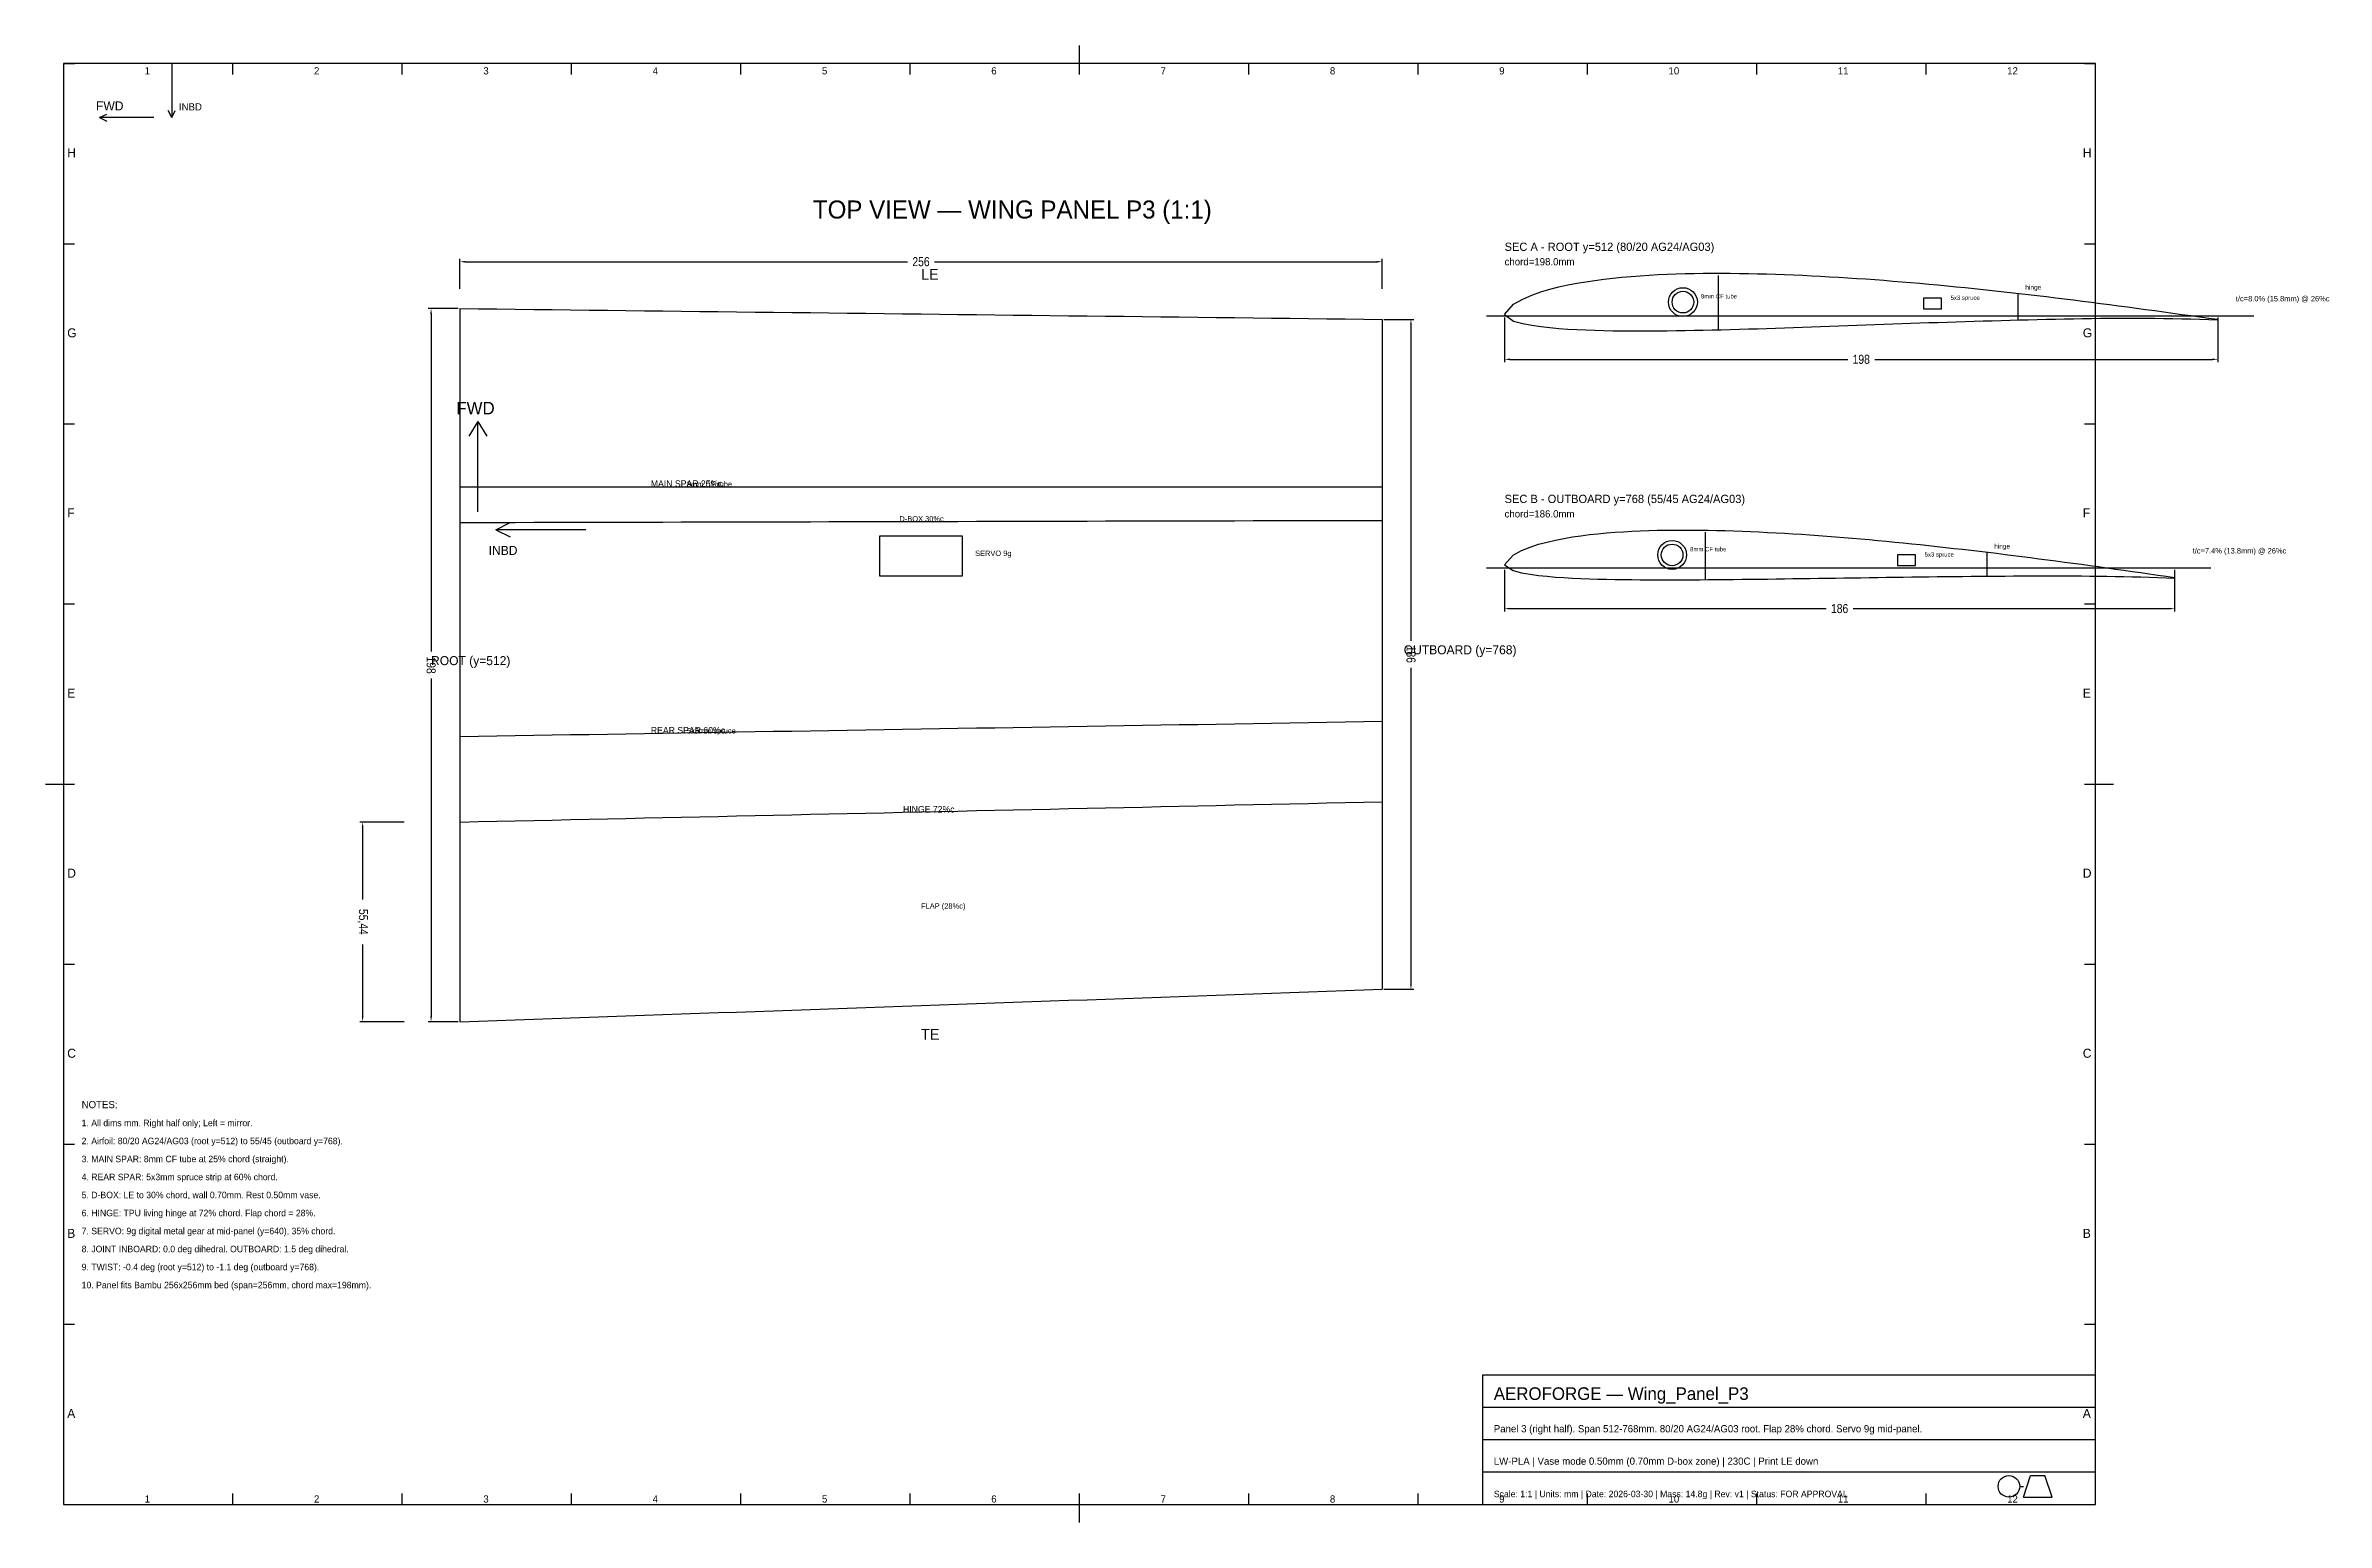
# Model space of a CAD drawing. Header units: metres. Extents: x 15 to 648, y 5 to 415.
import ezdxf

# ---------------------------------------------------------------- set-up
doc = ezdxf.new("R2010")
doc.units = ezdxf.units.M
for name, color, linetype in [('BORDER', 7, 'Continuous'), ('CENTERLINE', 5, 'Continuous'), ('HIDDEN', 7, 'Continuous'), ('ORIENTATION', 7, 'Continuous'), ('OUTLINE', 7, 'Continuous'), ('SECTION', 4, 'Continuous'), ('SPAR', 3, 'Continuous'), ('TEXT', 7, 'Continuous'), ('TITLEBLOCK', 7, 'Continuous')]:
    doc.layers.add(name, color=color, linetype=linetype)
doc.styles.add('OpenSansCondensed-Light', font='OpenSansCondensed-Light.ttf')
doc.dimstyles.new('AEROFORGE', dxfattribs={"dimtxt": 2.5, "dimasz": 1.5, "dimexe": 0.8, "dimexo": 0.5, "dimgap": 0.6, "dimtad": 1, "dimcen": 2.5, "dimazin": 3, "dimtfac": 1, "dimtmove": 0, "dimatfit": 3})

# ---------------------------------------------------------------- blocks, each defined once
blk = doc.blocks.new('_CLOSEDFILLED')
at = {"color": 0, "linetype": 'BYBLOCK'}
blk.add_solid([(-1, 0.16), (0, 0), (-1, -0.16)], dxfattribs=at)
blk = doc.blocks.new('*D1')
for p, q in [((129.5, 342), (121.2, 342)), ((122, 340.5), (122, 246.75)), ((122, 239.25), (122, 145.5)), ((129.5, 144), (121.2, 144))]:
    blk.add_line(p, q)
at = {"layer": 'Defpoints'}
for p in [(122, 342), (130, 342), (130, 144)]:
    blk.add_point(p, dxfattribs=at)
at = {"xscale": 1.5, "yscale": 1.5}
for p, rotation in [((122, 342), 90), ((122, 144), -90)]:
    blk.add_blockref('_CLOSEDFILLED', p, dxfattribs=dict(at, rotation=rotation))
at = {"insert": (122, 243), "char_height": 2.5, "attachment_point": 5, "rotation": 270, "style": 'OpenSansCondensed-Light'}
blk.add_mtext('198', dxfattribs=at)
blk = doc.blocks.new('*D2')
for p, q in [((386.5, 339), (394.8, 339)), ((394, 337.5), (394, 249.75)), ((394, 242.25), (394, 154.5)), ((386.5, 153), (394.8, 153))]:
    blk.add_line(p, q)
at = {"layer": 'Defpoints'}
for p in [(386, 339), (394, 339), (386, 153)]:
    blk.add_point(p, dxfattribs=at)
at = {"xscale": 1.5, "yscale": 1.5}
for p, rotation in [((394, 339), 90), ((394, 153), -90)]:
    blk.add_blockref('_CLOSEDFILLED', p, dxfattribs=dict(at, rotation=rotation))
at = {"insert": (394, 246), "char_height": 2.5, "attachment_point": 5, "rotation": 270, "style": 'OpenSansCondensed-Light'}
blk.add_mtext('186', dxfattribs=at)
blk = doc.blocks.new('*D3')
for p, q in [((130, 347.5), (130, 355.8)), ((131.5, 355), (254.25, 355)), ((261.75, 355), (384.5, 355)), ((386, 347.5), (386, 355.8))]:
    blk.add_line(p, q)
at = {"layer": 'Defpoints'}
for p in [(130, 355), (130, 347), (386, 347)]:
    blk.add_point(p, dxfattribs=at)
at = {"xscale": 1.5, "yscale": 1.5, "rotation": 180}
blk.add_blockref('_CLOSEDFILLED', (130, 355), dxfattribs=at)
at = {"xscale": 1.5, "yscale": 1.5}
blk.add_blockref('_CLOSEDFILLED', (386, 355), dxfattribs=at)
at = {"insert": (258, 355), "char_height": 2.5, "attachment_point": 5, "style": 'OpenSansCondensed-Light'}
blk.add_mtext('256', dxfattribs=at)
blk = doc.blocks.new('*D4')
for p, q in [((114.5, 199.44), (102.2, 199.44)), ((103, 197.94), (103, 177.97)), ((103, 165.47), (103, 145.5)), ((114.5, 144), (102.2, 144))]:
    blk.add_line(p, q)
at = {"layer": 'Defpoints'}
for p in [(103, 199.44), (115, 199.44), (115, 144)]:
    blk.add_point(p, dxfattribs=at)
at = {"xscale": 1.5, "yscale": 1.5}
for p, rotation in [((103, 199.44), 90), ((103, 144), -90)]:
    blk.add_blockref('_CLOSEDFILLED', p, dxfattribs=dict(at, rotation=rotation))
at = {"insert": (103, 171.72), "char_height": 2.5, "attachment_point": 5, "rotation": 270, "style": 'OpenSansCondensed-Light'}
blk.add_mtext('55,44', dxfattribs=at)
blk = doc.blocks.new('*D5')
for p, q in [((420, 339.5), (420, 327.1)), ((618, 339.5), (618, 327.1)), ((421.5, 327.9), (515.25, 327.9)), ((522.75, 327.9), (616.5, 327.9))]:
    blk.add_line(p, q)
at = {"layer": 'Defpoints'}
for p in [(420, 340), (618, 340), (420, 327.9)]:
    blk.add_point(p, dxfattribs=at)
at = {"xscale": 1.5, "yscale": 1.5, "rotation": 180}
blk.add_blockref('_CLOSEDFILLED', (420, 327.9), dxfattribs=at)
at = {"xscale": 1.5, "yscale": 1.5}
blk.add_blockref('_CLOSEDFILLED', (618, 327.9), dxfattribs=at)
at = {"insert": (519, 327.9), "char_height": 2.5, "attachment_point": 5, "style": 'OpenSansCondensed-Light'}
blk.add_mtext('198', dxfattribs=at)
blk = doc.blocks.new('*D6')
for p, q in [((420, 269.5), (420, 257.89)), ((606, 269.5), (606, 257.89)), ((421.5, 258.69), (509.25, 258.69)), ((516.75, 258.69), (604.5, 258.69))]:
    blk.add_line(p, q)
at = {"layer": 'Defpoints'}
for p in [(420, 270), (606, 270), (420, 258.69)]:
    blk.add_point(p, dxfattribs=at)
at = {"xscale": 1.5, "yscale": 1.5, "rotation": 180}
blk.add_blockref('_CLOSEDFILLED', (420, 258.69), dxfattribs=at)
at = {"xscale": 1.5, "yscale": 1.5}
blk.add_blockref('_CLOSEDFILLED', (606, 258.69), dxfattribs=at)
at = {"insert": (513, 258.69), "char_height": 2.5, "attachment_point": 5, "style": 'OpenSansCondensed-Light'}
blk.add_mtext('186', dxfattribs=at)

msp = doc.modelspace()

# ---------------------------------------------------------------- linework, layer by layer
at = {"layer": 'BORDER'}
for p, q in [((302, 410), (302, 415)), ((584, 410), (20, 410)), ((20, 410), (20, 10)), ((20, 410), (23, 410)), ((67, 407), (67, 410)), ((114, 407), (114, 410)), ((161, 407), (161, 410)), ((208, 407), (208, 410)), ((255, 407), (255, 410)), ((302, 407), (302, 410)), ((349, 407), (349, 410)), ((396, 407), (396, 410)), ((443, 407), (443, 410)), ((490, 407), (490, 410)), ((537, 407), (537, 410)), ((581, 410), (584, 410)), ((584, 10), (584, 410)), ((584, 407), (584, 410)), ((20, 360), (23, 360)), ((581, 360), (584, 360)), ((20, 310), (23, 310)), ((581, 310), (584, 310)), ((20, 260), (23, 260)), ((581, 260), (584, 260)), ((15, 210), (20, 210)), ((20, 210), (23, 210)), ((581, 210), (584, 210)), ((584, 210), (589, 210)), ((20, 160), (23, 160)), ((581, 160), (584, 160)), ((20, 110), (23, 110)), ((581, 110), (584, 110)), ((20, 60), (23, 60)), ((581, 60), (584, 60)), ((67, 10), (67, 13)), ((114, 10), (114, 13)), ((161, 10), (161, 13)), ((208, 10), (208, 13)), ((255, 10), (255, 13)), ((302, 10), (302, 13)), ((349, 10), (349, 13)), ((396, 10), (396, 13)), ((443, 10), (443, 13)), ((490, 10), (490, 13)), ((537, 10), (537, 13)), ((584, 10), (584, 13)), ((20, 10), (584, 10)), ((302, 5), (302, 10))]:
    msp.add_line(p, q, dxfattribs=at)
at = {"layer": 'CENTERLINE'}
for p, q in [((479.4, 336.305), (479.4, 351.221)), ((415, 340), (628, 340)), ((130, 282.6), (135.12, 282.612)), ((135.12, 282.612), (140.24, 282.624)), ((140.24, 282.624), (145.36, 282.636)), ((145.36, 282.636), (150.48, 282.648)), ((150.48, 282.648), (155.6, 282.66)), ((155.6, 282.66), (160.72, 282.672)), ((160.72, 282.672), (165.84, 282.684)), ((165.84, 282.684), (170.96, 282.696)), ((170.96, 282.696), (176.08, 282.708)), ((176.08, 282.708), (181.2, 282.72)), ((181.2, 282.72), (186.32, 282.732)), ((186.32, 282.732), (191.44, 282.744)), ((191.44, 282.744), (196.56, 282.756)), ((196.56, 282.756), (201.68, 282.768)), ((201.68, 282.768), (206.8, 282.78)), ((206.8, 282.78), (211.92, 282.792)), ((211.92, 282.792), (217.04, 282.804)), ((217.04, 282.804), (222.16, 282.816)), ((222.16, 282.816), (227.28, 282.828)), ((227.28, 282.828), (232.4, 282.84)), ((232.4, 282.84), (237.52, 282.852)), ((237.52, 282.852), (242.64, 282.864)), ((242.64, 282.864), (247.76, 282.876)), ((247.76, 282.876), (252.88, 282.888)), ((252.88, 282.888), (258, 282.9)), ((258, 282.9), (263.12, 282.912)), ((263.12, 282.912), (268.24, 282.924)), ((268.24, 282.924), (273.36, 282.936)), ((273.36, 282.936), (278.48, 282.948)), ((278.48, 282.948), (283.6, 282.96)), ((283.6, 282.96), (288.72, 282.972)), ((288.72, 282.972), (293.84, 282.984)), ((293.84, 282.984), (298.96, 282.996)), ((298.96, 282.996), (304.08, 283.008)), ((304.08, 283.008), (309.2, 283.02)), ((309.2, 283.02), (314.32, 283.032)), ((314.32, 283.032), (319.44, 283.044)), ((319.44, 283.044), (324.56, 283.056)), ((324.56, 283.056), (329.68, 283.068)), ((329.68, 283.068), (334.8, 283.08)), ((334.8, 283.08), (339.92, 283.092)), ((339.92, 283.092), (345.04, 283.104)), ((345.04, 283.104), (350.16, 283.116)), ((350.16, 283.116), (355.28, 283.128)), ((355.28, 283.128), (360.4, 283.14)), ((360.4, 283.14), (365.52, 283.152)), ((365.52, 283.152), (370.64, 283.164)), ((370.64, 283.164), (375.76, 283.176)), ((375.76, 283.176), (380.88, 283.188)), ((380.88, 283.188), (386, 283.2)), ((475.8, 266.892), (475.8, 279.941)), ((415, 270), (616, 270))]:
    msp.add_line(p, q, dxfattribs=at)
at = {"layer": 'HIDDEN'}
for p, q in [((246.5, 278.8), (246.5, 267.8)), ((269.5, 278.8), (246.5, 278.8)), ((269.5, 267.8), (269.5, 278.8)), ((246.5, 267.8), (269.5, 267.8))]:
    msp.add_line(p, q, dxfattribs=at)
at = {"layer": 'ORIENTATION'}
for p, q in [((50, 410), (50, 395)), ((30, 395), (32, 396)), ((45, 395), (30, 395)), ((30, 395), (32, 394)), ((50, 395), (49, 397)), ((50, 395), (51, 397)), ((135, 310.6), (132.5, 306.6)), ((135, 285.6), (135, 310.6)), ((135, 310.6), (137.5, 306.6)), ((140, 280.6), (144, 282.6)), ((165, 280.6), (140, 280.6)), ((140, 280.6), (144, 278.6))]:
    msp.add_line(p, q, dxfattribs=at)
at = {"layer": 'OUTLINE'}
for p, q in [((435.038, 347.987), (437.544, 348.539)), ((437.544, 348.539), (440.051, 349.023)), ((440.051, 349.023), (442.557, 349.448)), ((442.557, 349.448), (445.063, 349.823)), ((445.063, 349.823), (447.57, 350.153)), ((447.57, 350.153), (450.076, 350.443)), ((450.076, 350.443), (452.582, 350.697)), ((452.582, 350.697), (455.089, 350.919)), ((455.089, 350.919), (457.595, 351.111)), ((457.595, 351.111), (460.101, 351.275)), ((460.101, 351.275), (462.608, 351.414)), ((462.608, 351.414), (465.114, 351.53)), ((465.114, 351.53), (467.62, 351.624)), ((467.62, 351.624), (470.127, 351.697)), ((470.127, 351.697), (472.633, 351.752)), ((472.633, 351.752), (475.139, 351.788)), ((475.139, 351.788), (477.646, 351.808)), ((477.646, 351.808), (480.152, 351.81)), ((480.152, 351.81), (482.658, 351.798)), ((482.658, 351.798), (485.165, 351.772)), ((485.165, 351.772), (487.671, 351.732)), ((487.671, 351.732), (490.177, 351.678)), ((490.177, 351.678), (492.684, 351.613)), ((492.684, 351.613), (495.19, 351.536)), ((495.19, 351.536), (497.696, 351.447)), ((497.696, 351.447), (500.203, 351.348)), ((500.203, 351.348), (502.709, 351.238)), ((502.709, 351.238), (505.215, 351.119)), ((505.215, 351.119), (507.722, 350.989)), ((507.722, 350.989), (510.228, 350.851)), ((510.228, 350.851), (512.734, 350.704)), ((512.734, 350.704), (515.241, 350.547)), ((515.241, 350.547), (517.747, 350.382)), ((517.747, 350.382), (520.253, 350.209)), ((520.253, 350.209), (522.759, 350.028)), ((522.759, 350.028), (525.266, 349.839)), ((525.266, 349.839), (527.772, 349.642)), ((527.772, 349.642), (530.278, 349.439)), ((530.278, 349.439), (532.785, 349.228)), ((532.785, 349.228), (535.291, 349.011)), ((535.291, 349.011), (537.797, 348.786)), ((537.797, 348.786), (540.304, 348.555)), ((540.304, 348.555), (542.81, 348.317)), ((542.81, 348.317), (545.316, 348.073)), ((130, 342), (135.12, 341.94)), ((130, 342), (130, 144)), ((135.12, 341.94), (140.24, 341.88)), ((420, 340.308), (422.506, 343.227)), ((422.506, 343.227), (425.013, 344.65)), ((425.013, 344.65), (427.519, 345.73)), ((427.519, 345.73), (430.025, 346.606)), ((430.025, 346.606), (432.532, 347.348)), ((432.532, 347.348), (435.038, 347.987)), ((545.316, 348.073), (547.823, 347.823)), ((547.823, 347.823), (550.329, 347.567)), ((550.329, 347.567), (552.835, 347.306)), ((552.835, 347.306), (555.342, 347.038)), ((555.342, 347.038), (557.848, 346.765)), ((557.848, 346.765), (560.354, 346.486)), ((560.354, 346.486), (562.861, 346.202)), ((562.861, 346.202), (565.367, 345.913)), ((565.367, 345.913), (567.873, 345.62)), ((567.873, 345.62), (570.38, 345.321)), ((570.38, 345.321), (572.886, 345.018)), ((572.886, 345.018), (575.392, 344.711)), ((575.392, 344.711), (577.899, 344.399)), ((577.899, 344.399), (580.405, 344.083)), ((580.405, 344.083), (582.911, 343.763)), ((582.911, 343.763), (585.418, 343.44)), ((585.418, 343.44), (587.924, 343.113)), ((587.924, 343.113), (590.43, 342.784)), ((590.43, 342.784), (592.937, 342.451)), ((592.937, 342.451), (595.443, 342.115)), ((595.443, 342.115), (597.949, 341.775)), ((140.24, 341.88), (145.36, 341.82)), ((145.36, 341.82), (150.48, 341.76)), ((150.48, 341.76), (155.6, 341.7)), ((155.6, 341.7), (160.72, 341.64)), ((160.72, 341.64), (165.84, 341.58)), ((165.84, 341.58), (170.96, 341.52)), ((170.96, 341.52), (176.08, 341.46)), ((176.08, 341.46), (181.2, 341.4)), ((181.2, 341.4), (186.32, 341.34)), ((186.32, 341.34), (191.44, 341.28)), ((191.44, 341.28), (196.56, 341.22)), ((196.56, 341.22), (201.68, 341.16)), ((201.68, 341.16), (206.8, 341.1)), ((206.8, 341.1), (211.92, 341.04)), ((211.92, 341.04), (217.04, 340.98)), ((217.04, 340.98), (222.16, 340.92)), ((222.16, 340.92), (227.28, 340.86)), ((227.28, 340.86), (232.4, 340.8)), ((232.4, 340.8), (237.52, 340.74)), ((237.52, 340.74), (242.64, 340.68)), ((242.64, 340.68), (247.76, 340.62)), ((247.76, 340.62), (252.88, 340.56)), ((252.88, 340.56), (258, 340.5)), ((258, 340.5), (263.12, 340.44)), ((263.12, 340.44), (268.24, 340.38)), ((268.24, 340.38), (273.36, 340.32)), ((273.36, 340.32), (278.48, 340.26)), ((278.48, 340.26), (283.6, 340.2)), ((283.6, 340.2), (288.72, 340.14)), ((288.72, 340.14), (293.84, 340.08)), ((293.84, 340.08), (298.96, 340.02)), ((298.96, 340.02), (304.08, 339.96)), ((304.08, 339.96), (309.2, 339.9)), ((309.2, 339.9), (314.32, 339.84)), ((314.32, 339.84), (319.44, 339.78)), ((319.44, 339.78), (324.56, 339.72)), ((324.56, 339.72), (329.68, 339.66)), ((329.68, 339.66), (334.8, 339.6)), ((334.8, 339.6), (339.92, 339.54)), ((339.92, 339.54), (345.04, 339.48)), ((345.04, 339.48), (350.16, 339.42)), ((350.16, 339.42), (355.28, 339.36)), ((355.28, 339.36), (360.4, 339.3)), ((360.4, 339.3), (365.52, 339.24)), ((365.52, 339.24), (370.64, 339.18)), ((370.64, 339.18), (375.76, 339.12)), ((375.76, 339.12), (380.88, 339.06)), ((380.88, 339.06), (386, 339)), ((386, 339), (386, 153)), ((420, 340.308), (422.506, 338.535)), ((420, 340.308), (420, 340.308)), ((422.506, 338.535), (425.013, 337.832)), ((425.013, 337.832), (427.519, 337.353)), ((427.519, 337.353), (430.025, 336.991)), ((430.025, 336.991), (432.532, 336.708)), ((432.532, 336.708), (435.038, 336.485)), ((435.038, 336.485), (437.544, 336.307)), ((437.544, 336.307), (440.051, 336.165)), ((440.051, 336.165), (442.557, 336.053)), ((442.557, 336.053), (445.063, 335.966)), ((445.063, 335.966), (447.57, 335.9)), ((447.57, 335.9), (450.076, 335.853)), ((450.076, 335.853), (452.582, 335.821)), ((452.582, 335.821), (455.089, 335.803)), ((455.089, 335.803), (457.595, 335.797)), ((457.595, 335.797), (460.101, 335.803)), ((460.101, 335.803), (462.608, 335.818)), ((462.608, 335.818), (465.114, 335.843)), ((465.114, 335.843), (467.62, 335.875)), ((467.62, 335.875), (470.127, 335.914)), ((470.127, 335.914), (472.633, 335.96)), ((472.633, 335.96), (475.139, 336.011)), ((475.139, 336.011), (477.646, 336.068)), ((477.646, 336.068), (480.152, 336.129)), ((480.152, 336.129), (482.658, 336.195)), ((482.658, 336.195), (485.165, 336.264)), ((485.165, 336.264), (487.671, 336.338)), ((487.671, 336.338), (490.177, 336.414)), ((490.177, 336.414), (492.684, 336.494)), ((492.684, 336.494), (495.19, 336.575)), ((495.19, 336.575), (497.696, 336.659)), ((497.696, 336.659), (500.203, 336.744)), ((500.203, 336.744), (502.709, 336.831)), ((502.709, 336.831), (505.215, 336.92)), ((505.215, 336.92), (507.722, 337.009)), ((507.722, 337.009), (510.228, 337.099)), ((510.228, 337.099), (512.734, 337.189)), ((512.734, 337.189), (515.241, 337.28)), ((515.241, 337.28), (517.747, 337.371)), ((517.747, 337.371), (520.253, 337.462)), ((520.253, 337.462), (522.759, 337.552)), ((522.759, 337.552), (525.266, 337.642)), ((525.266, 337.642), (527.772, 337.732)), ((527.772, 337.732), (530.278, 337.82)), ((530.278, 337.82), (532.785, 337.908)), ((532.785, 337.908), (535.291, 337.995)), ((535.291, 337.995), (537.797, 338.081)), ((537.797, 338.081), (540.304, 338.165)), ((540.304, 338.165), (542.81, 338.247)), ((542.81, 338.247), (545.316, 338.328)), ((545.316, 338.328), (547.823, 338.407)), ((547.823, 338.407), (550.329, 338.484)), ((550.329, 338.484), (552.835, 338.559)), ((552.835, 338.559), (555.342, 338.632)), ((555.342, 338.632), (557.848, 338.703)), ((557.848, 338.703), (560.354, 338.771)), ((560.354, 338.771), (562.861, 338.837)), ((562.861, 338.837), (565.367, 338.901)), ((565.367, 338.901), (567.873, 338.963)), ((567.873, 338.963), (570.38, 339.021)), ((570.38, 339.021), (572.886, 339.076)), ((572.886, 339.076), (575.392, 339.128)), ((575.392, 339.128), (577.899, 339.175)), ((577.899, 339.175), (580.405, 339.218)), ((580.405, 339.218), (582.911, 339.255)), ((582.911, 339.255), (585.418, 339.286)), ((585.418, 339.286), (587.924, 339.311)), ((587.924, 339.311), (590.43, 339.329)), ((590.43, 339.329), (592.937, 339.338)), ((592.937, 339.338), (595.443, 339.339)), ((595.443, 339.339), (597.949, 339.329)), ((597.949, 341.775), (600.456, 341.432)), ((597.949, 339.329), (600.456, 339.308)), ((600.456, 341.432), (602.962, 341.086)), ((600.456, 339.308), (602.962, 339.275)), ((602.962, 341.086), (605.468, 340.737)), ((602.962, 339.275), (605.468, 339.231)), ((605.468, 340.737), (607.975, 340.387)), ((605.468, 339.231), (607.975, 339.174)), ((607.975, 340.387), (610.481, 340.038)), ((607.975, 339.174), (610.481, 339.105)), ((610.481, 340.038), (612.987, 339.693)), ((610.481, 339.105), (612.987, 339.024)), ((612.987, 339.693), (615.494, 339.353)), ((612.987, 339.024), (615.494, 338.93)), ((615.494, 339.353), (618, 339.027)), ((615.494, 338.93), (618, 338.825)), ((618, 339.027), (618, 338.825)), ((436.481, 278.184), (438.835, 278.581)), ((438.835, 278.581), (441.19, 278.926)), ((441.19, 278.926), (443.544, 279.223)), ((443.544, 279.223), (445.899, 279.48)), ((445.899, 279.48), (448.253, 279.7)), ((448.253, 279.7), (450.608, 279.889)), ((450.608, 279.889), (452.962, 280.047)), ((452.962, 280.047), (455.316, 280.179)), ((455.316, 280.179), (457.671, 280.286)), ((457.671, 280.286), (460.025, 280.37)), ((460.025, 280.37), (462.38, 280.434)), ((462.38, 280.434), (464.734, 280.479)), ((464.734, 280.479), (467.089, 280.506)), ((467.089, 280.506), (469.443, 280.515)), ((469.443, 280.515), (471.797, 280.509)), ((471.797, 280.509), (474.152, 280.488)), ((474.152, 280.488), (476.506, 280.452)), ((476.506, 280.452), (478.861, 280.404)), ((478.861, 280.404), (481.215, 280.342)), ((481.215, 280.342), (483.57, 280.269)), ((483.57, 280.269), (485.924, 280.185)), ((485.924, 280.185), (488.278, 280.09)), ((488.278, 280.09), (490.633, 279.984)), ((490.633, 279.984), (492.987, 279.869)), ((492.987, 279.869), (495.342, 279.744)), ((495.342, 279.744), (497.696, 279.61)), ((497.696, 279.61), (500.051, 279.467)), ((500.051, 279.467), (502.405, 279.316)), ((502.405, 279.316), (504.759, 279.157)), ((504.759, 279.157), (507.114, 278.99)), ((507.114, 278.99), (509.468, 278.815)), ((509.468, 278.815), (511.823, 278.633)), ((511.823, 278.633), (514.177, 278.443)), ((420, 270.87), (422.354, 273.568)), ((422.354, 273.568), (424.709, 274.844)), ((424.709, 274.844), (427.063, 275.792)), ((427.063, 275.792), (429.418, 276.55)), ((429.418, 276.55), (431.772, 277.185)), ((431.772, 277.185), (434.127, 277.725)), ((434.127, 277.725), (436.481, 278.184)), ((514.177, 278.443), (516.532, 278.247)), ((516.532, 278.247), (518.886, 278.044)), ((518.886, 278.044), (521.241, 277.835)), ((521.241, 277.835), (523.595, 277.62)), ((523.595, 277.62), (525.949, 277.398)), ((525.949, 277.398), (528.304, 277.17)), ((528.304, 277.17), (530.658, 276.937)), ((530.658, 276.937), (533.013, 276.698)), ((533.013, 276.698), (535.367, 276.454)), ((535.367, 276.454), (537.722, 276.205)), ((537.722, 276.205), (540.076, 275.95)), ((540.076, 275.95), (542.43, 275.691)), ((542.43, 275.691), (544.785, 275.427)), ((544.785, 275.427), (547.139, 275.158)), ((547.139, 275.158), (549.494, 274.885)), ((549.494, 274.885), (551.848, 274.608)), ((551.848, 274.608), (554.203, 274.326)), ((554.203, 274.326), (556.557, 274.041)), ((556.557, 274.041), (558.911, 273.751)), ((558.911, 273.751), (561.266, 273.458)), ((561.266, 273.458), (563.62, 273.161)), ((563.62, 273.161), (565.975, 272.861)), ((565.975, 272.861), (568.329, 272.557)), ((568.329, 272.557), (570.684, 272.249)), ((570.684, 272.249), (573.038, 271.938)), ((420, 270.87), (422.354, 269.295)), ((420, 270.87), (420, 270.87)), ((422.354, 269.295), (424.709, 268.663)), ((424.709, 268.663), (427.063, 268.235)), ((427.063, 268.235), (429.418, 267.911)), ((429.418, 267.911), (431.772, 267.658)), ((431.772, 267.658), (434.127, 267.456)), ((434.127, 267.456), (436.481, 267.295)), ((436.481, 267.295), (438.835, 267.164)), ((438.835, 267.164), (441.19, 267.057)), ((441.19, 267.057), (443.544, 266.971)), ((443.544, 266.971), (445.899, 266.9)), ((445.899, 266.9), (448.253, 266.843)), ((448.253, 266.843), (450.608, 266.797)), ((450.608, 266.797), (452.962, 266.761)), ((452.962, 266.761), (455.316, 266.733)), ((455.316, 266.733), (457.671, 266.713)), ((457.671, 266.713), (460.025, 266.699)), ((460.025, 266.699), (462.38, 266.691)), ((462.38, 266.691), (464.734, 266.688)), ((464.734, 266.688), (467.089, 266.69)), ((467.089, 266.69), (469.443, 266.695)), ((469.443, 266.695), (471.797, 266.705)), ((471.797, 266.705), (474.152, 266.718)), ((474.152, 266.718), (476.506, 266.733)), ((476.506, 266.733), (478.861, 266.752)), ((478.861, 266.752), (481.215, 266.774)), ((481.215, 266.774), (483.57, 266.797)), ((483.57, 266.797), (485.924, 266.823)), ((485.924, 266.823), (488.278, 266.85)), ((488.278, 266.85), (490.633, 266.879)), ((490.633, 266.879), (492.987, 266.91)), ((492.987, 266.91), (495.342, 266.941)), ((495.342, 266.941), (497.696, 266.974)), ((497.696, 266.974), (500.051, 267.007)), ((500.051, 267.007), (502.405, 267.041)), ((502.405, 267.041), (504.759, 267.075)), ((504.759, 267.075), (507.114, 267.11)), ((507.114, 267.11), (509.468, 267.145)), ((509.468, 267.145), (511.823, 267.18)), ((511.823, 267.18), (514.177, 267.215)), ((514.177, 267.215), (516.532, 267.249)), ((516.532, 267.249), (518.886, 267.284)), ((518.886, 267.284), (521.241, 267.318)), ((521.241, 267.318), (523.595, 267.352)), ((523.595, 267.352), (525.949, 267.385)), ((525.949, 267.385), (528.304, 267.417)), ((528.304, 267.417), (530.658, 267.449)), ((530.658, 267.449), (533.013, 267.479)), ((533.013, 267.479), (535.367, 267.509)), ((535.367, 267.509), (537.722, 267.537)), ((537.722, 267.537), (540.076, 267.565)), ((540.076, 267.565), (542.43, 267.591)), ((542.43, 267.591), (544.785, 267.615)), ((544.785, 267.615), (547.139, 267.639)), ((547.139, 267.639), (549.494, 267.661)), ((549.494, 267.661), (551.848, 267.681)), ((551.848, 267.681), (554.203, 267.7)), ((554.203, 267.7), (556.557, 267.718)), ((556.557, 267.718), (558.911, 267.734)), ((558.911, 267.734), (561.266, 267.748)), ((561.266, 267.748), (563.62, 267.76)), ((563.62, 267.76), (565.975, 267.77)), ((565.975, 267.77), (568.329, 267.777)), ((568.329, 267.777), (570.684, 267.78)), ((570.684, 267.78), (573.038, 267.781)), ((573.038, 271.938), (575.392, 271.624)), ((573.038, 267.781), (575.392, 267.777)), ((575.392, 271.624), (577.747, 271.308)), ((575.392, 267.777), (577.747, 267.77)), ((577.747, 271.308), (580.101, 270.988)), ((577.747, 267.77), (580.101, 267.757)), ((580.101, 270.988), (582.456, 270.666)), ((580.101, 267.757), (582.456, 267.739)), ((582.456, 270.666), (584.81, 270.341)), ((582.456, 267.739), (584.81, 267.716)), ((584.81, 270.341), (587.165, 270.014)), ((584.81, 267.716), (587.165, 267.686)), ((587.165, 270.014), (589.519, 269.684)), ((587.165, 267.686), (589.519, 267.649)), ((589.519, 269.684), (591.873, 269.353)), ((589.519, 267.649), (591.873, 267.604)), ((591.873, 269.353), (594.228, 269.019)), ((591.873, 267.604), (594.228, 267.551)), ((594.228, 269.019), (596.582, 268.685)), ((594.228, 267.551), (596.582, 267.491)), ((596.582, 268.685), (598.937, 268.352)), ((596.582, 267.491), (598.937, 267.422)), ((598.937, 268.352), (601.291, 268.021)), ((598.937, 267.422), (601.291, 267.346)), ((601.291, 268.021), (603.646, 267.692)), ((601.291, 267.346), (603.646, 267.262)), ((603.646, 267.692), (606, 267.372)), ((603.646, 267.262), (606, 267.171)), ((606, 267.372), (606, 267.171)), ((355.28, 151.92), (360.4, 152.1)), ((360.4, 152.1), (365.52, 152.28)), ((365.52, 152.28), (370.64, 152.46)), ((370.64, 152.46), (375.76, 152.64)), ((375.76, 152.64), (380.88, 152.82)), ((380.88, 152.82), (386, 153)), ((170.96, 145.44), (176.08, 145.62)), ((176.08, 145.62), (181.2, 145.8)), ((181.2, 145.8), (186.32, 145.98)), ((186.32, 145.98), (191.44, 146.16)), ((191.44, 146.16), (196.56, 146.34)), ((196.56, 146.34), (201.68, 146.52)), ((201.68, 146.52), (206.8, 146.7)), ((206.8, 146.7), (211.92, 146.88)), ((211.92, 146.88), (217.04, 147.06)), ((217.04, 147.06), (222.16, 147.24)), ((222.16, 147.24), (227.28, 147.42)), ((227.28, 147.42), (232.4, 147.6)), ((232.4, 147.6), (237.52, 147.78)), ((237.52, 147.78), (242.64, 147.96)), ((242.64, 147.96), (247.76, 148.14)), ((247.76, 148.14), (252.88, 148.32)), ((252.88, 148.32), (258, 148.5)), ((258, 148.5), (263.12, 148.68)), ((263.12, 148.68), (268.24, 148.86)), ((268.24, 148.86), (273.36, 149.04)), ((273.36, 149.04), (278.48, 149.22)), ((278.48, 149.22), (283.6, 149.4)), ((283.6, 149.4), (288.72, 149.58)), ((288.72, 149.58), (293.84, 149.76)), ((293.84, 149.76), (298.96, 149.94)), ((298.96, 149.94), (304.08, 150.12)), ((304.08, 150.12), (309.2, 150.3)), ((309.2, 150.3), (314.32, 150.48)), ((314.32, 150.48), (319.44, 150.66)), ((319.44, 150.66), (324.56, 150.84)), ((324.56, 150.84), (329.68, 151.02)), ((329.68, 151.02), (334.8, 151.2)), ((334.8, 151.2), (339.92, 151.38)), ((339.92, 151.38), (345.04, 151.56)), ((345.04, 151.56), (350.16, 151.74)), ((350.16, 151.74), (355.28, 151.92)), ((130, 144), (135.12, 144.18)), ((135.12, 144.18), (140.24, 144.36)), ((140.24, 144.36), (145.36, 144.54)), ((145.36, 144.54), (150.48, 144.72)), ((150.48, 144.72), (155.6, 144.9)), ((155.6, 144.9), (160.72, 145.08)), ((160.72, 145.08), (165.84, 145.26)), ((165.84, 145.26), (170.96, 145.44))]:
    msp.add_line(p, q, dxfattribs=at)
at = {"layer": 'SECTION'}
for p, q in [((562.56, 338.83), (562.56, 346.237)), ((553.92, 267.698), (553.92, 274.36)), ((268.24, 202.486), (273.36, 202.598)), ((273.36, 202.598), (278.48, 202.711)), ((278.48, 202.711), (283.6, 202.824)), ((283.6, 202.824), (288.72, 202.937)), ((288.72, 202.937), (293.84, 203.05)), ((293.84, 203.05), (298.96, 203.162)), ((298.96, 203.162), (304.08, 203.275)), ((304.08, 203.275), (309.2, 203.388)), ((309.2, 203.388), (314.32, 203.501)), ((314.32, 203.501), (319.44, 203.614)), ((319.44, 203.614), (324.56, 203.726)), ((324.56, 203.726), (329.68, 203.839)), ((329.68, 203.839), (334.8, 203.952)), ((334.8, 203.952), (339.92, 204.065)), ((339.92, 204.065), (345.04, 204.178)), ((345.04, 204.178), (350.16, 204.29)), ((350.16, 204.29), (355.28, 204.403)), ((355.28, 204.403), (360.4, 204.516)), ((360.4, 204.516), (365.52, 204.629)), ((365.52, 204.629), (370.64, 204.742)), ((370.64, 204.742), (375.76, 204.854)), ((375.76, 204.854), (380.88, 204.967)), ((380.88, 204.967), (386, 205.08)), ((130, 199.44), (135.12, 199.553)), ((135.12, 199.553), (140.24, 199.666)), ((140.24, 199.666), (145.36, 199.778)), ((145.36, 199.778), (150.48, 199.891)), ((150.48, 199.891), (155.6, 200.004)), ((155.6, 200.004), (160.72, 200.117)), ((160.72, 200.117), (165.84, 200.23)), ((165.84, 200.23), (170.96, 200.342)), ((170.96, 200.342), (176.08, 200.455)), ((176.08, 200.455), (181.2, 200.568)), ((181.2, 200.568), (186.32, 200.681)), ((186.32, 200.681), (191.44, 200.794)), ((191.44, 200.794), (196.56, 200.906)), ((196.56, 200.906), (201.68, 201.019)), ((201.68, 201.019), (206.8, 201.132)), ((206.8, 201.132), (211.92, 201.245)), ((211.92, 201.245), (217.04, 201.358)), ((217.04, 201.358), (222.16, 201.47)), ((222.16, 201.47), (227.28, 201.583)), ((227.28, 201.583), (232.4, 201.696)), ((232.4, 201.696), (237.52, 201.809)), ((237.52, 201.809), (242.64, 201.922)), ((242.64, 201.922), (247.76, 202.034)), ((247.76, 202.034), (252.88, 202.147)), ((252.88, 202.147), (258, 202.26)), ((258, 202.26), (263.12, 202.373)), ((263.12, 202.373), (268.24, 202.486))]:
    msp.add_line(p, q, dxfattribs=at)
at = {"layer": 'SPAR'}
for p, q in [((541.3, 344.904), (536.3, 344.904)), ((536.3, 344.904), (536.3, 341.904)), ((536.3, 341.904), (541.3, 341.904)), ((541.3, 341.904), (541.3, 344.904)), ((130, 292.5), (386, 292.5)), ((534.1, 273.651), (529.1, 273.651)), ((529.1, 273.651), (529.1, 270.651)), ((534.1, 270.651), (534.1, 273.651)), ((529.1, 270.651), (534.1, 270.651)), ((130, 223.2), (135.12, 223.284)), ((135.12, 223.284), (140.24, 223.368)), ((140.24, 223.368), (145.36, 223.452)), ((145.36, 223.452), (150.48, 223.536)), ((150.48, 223.536), (155.6, 223.62)), ((155.6, 223.62), (160.72, 223.704)), ((160.72, 223.704), (165.84, 223.788)), ((165.84, 223.788), (170.96, 223.872)), ((170.96, 223.872), (176.08, 223.956)), ((176.08, 223.956), (181.2, 224.04)), ((181.2, 224.04), (186.32, 224.124)), ((186.32, 224.124), (191.44, 224.208)), ((191.44, 224.208), (196.56, 224.292)), ((196.56, 224.292), (201.68, 224.376)), ((201.68, 224.376), (206.8, 224.46)), ((206.8, 224.46), (211.92, 224.544)), ((211.92, 224.544), (217.04, 224.628)), ((217.04, 224.628), (222.16, 224.712)), ((222.16, 224.712), (227.28, 224.796)), ((227.28, 224.796), (232.4, 224.88)), ((232.4, 224.88), (237.52, 224.964)), ((237.52, 224.964), (242.64, 225.048)), ((242.64, 225.048), (247.76, 225.132)), ((247.76, 225.132), (252.88, 225.216)), ((252.88, 225.216), (258, 225.3)), ((258, 225.3), (263.12, 225.384)), ((263.12, 225.384), (268.24, 225.468)), ((268.24, 225.468), (273.36, 225.552)), ((273.36, 225.552), (278.48, 225.636)), ((278.48, 225.636), (283.6, 225.72)), ((283.6, 225.72), (288.72, 225.804)), ((288.72, 225.804), (293.84, 225.888)), ((293.84, 225.888), (298.96, 225.972)), ((298.96, 225.972), (304.08, 226.056)), ((304.08, 226.056), (309.2, 226.14)), ((309.2, 226.14), (314.32, 226.224)), ((314.32, 226.224), (319.44, 226.308)), ((319.44, 226.308), (324.56, 226.392)), ((324.56, 226.392), (329.68, 226.476)), ((329.68, 226.476), (334.8, 226.56)), ((334.8, 226.56), (339.92, 226.644)), ((339.92, 226.644), (345.04, 226.728)), ((345.04, 226.728), (350.16, 226.812)), ((350.16, 226.812), (355.28, 226.896)), ((355.28, 226.896), (360.4, 226.98)), ((360.4, 226.98), (365.52, 227.064)), ((365.52, 227.064), (370.64, 227.148)), ((370.64, 227.148), (375.76, 227.232)), ((375.76, 227.232), (380.88, 227.316)), ((380.88, 227.316), (386, 227.4))]:
    msp.add_line(p, q, dxfattribs=at)
for centre, radius in [((469.5, 343.792), 4), ((469.5, 343.792), 3), ((466.5, 273.595), 4), ((466.5, 273.595), 3)]:
    msp.add_circle(centre, radius, dxfattribs=at)
at = {"layer": 'TITLEBLOCK'}
for p, q in [((414, 46), (584, 46)), ((414, 10), (414, 46)), ((584, 10), (584, 46)), ((414, 37), (584, 37)), ((414, 28), (584, 28)), ((414, 19), (584, 19)), ((563, 15), (564, 15)), ((564, 12), (566, 18)), ((566, 18), (570, 18)), ((572, 12), (570, 18)), ((414, 10), (584, 10)), ((564, 12), (572, 12))]:
    msp.add_line(p, q, dxfattribs=at)
msp.add_circle((560, 15), 3, dxfattribs=at)

# ---------------------------------------------------------------- texts
at = {"layer": 'BORDER'}
for s, height, p in [('1', 2, (42.5, 407)), ('2', 2, (89.5, 407)), ('3', 2, (136.5, 407)), ('4', 2, (183.5, 407)), ('5', 2, (230.5, 407)), ('6', 2, (277.5, 407)), ('7', 2, (324.5, 407)), ('8', 2, (371.5, 407)), ('9', 2, (418.5, 407)), ('10', 2, (465.5, 407)), ('11', 2, (512.5, 407)), ('12', 2, (559.5, 407)), ('H', 2.5, (21, 384)), ('H', 2.5, (580.5, 384)), ('G', 2.5, (21, 334)), ('G', 2.5, (580.5, 334)), ('F', 2.5, (21, 284)), ('F', 2.5, (580.5, 284)), ('E', 2.5, (21, 234)), ('E', 2.5, (580.5, 234)), ('D', 2.5, (21, 184)), ('D', 2.5, (580.5, 184)), ('C', 2.5, (21, 134)), ('C', 2.5, (580.5, 134)), ('B', 2.5, (21, 84)), ('B', 2.5, (580.5, 84)), ('A', 2.5, (21, 34)), ('A', 2.5, (580.5, 34)), ('1', 2, (42.5, 10.5)), ('2', 2, (89.5, 10.5)), ('3', 2, (136.5, 10.5)), ('4', 2, (183.5, 10.5)), ('5', 2, (230.5, 10.5)), ('6', 2, (277.5, 10.5)), ('7', 2, (324.5, 10.5)), ('8', 2, (371.5, 10.5)), ('9', 2, (418.5, 10.5)), ('10', 2, (465.5, 10.5)), ('11', 2, (512.5, 10.5)), ('12', 2, (559.5, 10.5))]:
    msp.add_text(s, height=height, dxfattribs=at).set_placement(p)
at = {"layer": 'ORIENTATION'}
for s, height, p in [('FWD', 2.5, (29, 397)), ('INBD', 2, (52, 397)), ('FWD', 3.5, (129, 312.6)), ('INBD', 2.5, (138, 273.6))]:
    msp.add_text(s, height=height, dxfattribs=at).set_placement(p)
at = {"layer": 'TEXT'}
for s, height, p in [('TOP VIEW — WING PANEL P3 (1:1)', 5, (228, 367)), ('chord=198.0mm', 2, (420, 354)), ('SEC A - ROOT y=512 (80/20 AG24/AG03)', 2.3, (420, 358)), ('LE', 3, (258, 350)), ('hinge', 1.3, (564.56, 347.237)), ('8mm CF tube', 1.2, (474.5, 344.792)), ('5x3 spruce', 1.2, (543.8, 344.404)), ('t/c=8.0% (15.8mm) @ 26%c', 1.5, (623, 344)), ('MAIN SPAR 25%c', 1.8, (183, 292.5)), ('8mm CF tube', 1.5, (193, 292.5)), ('chord=186.0mm', 2, (420, 284)), ('SEC B - OUTBOARD y=768 (55/45 AG24/AG03)', 2.3, (420, 288)), ('D-BOX 30%c', 1.5, (252, 282.881)), ('SERVO 9g', 1.5, (273, 273.3)), ('8mm CF tube', 1.2, (471.5, 274.595)), ('5x3 spruce', 1.2, (536.6, 273.151)), ('hinge', 1.3, (555.92, 275.36)), ('t/c=7.4% (13.8mm) @ 26%c', 1.5, (611, 274)), ('OUTBOARD (y=768)', 2.5, (392, 246)), ('ROOT (y=512)', 2.5, (122, 243)), ('REAR SPAR 60%c', 1.8, (183, 224.02)), ('5x3mm spruce', 1.5, (193, 224.02)), ('HINGE 72%c', 1.8, (253, 202.084)), ('FLAP (28%c)', 1.5, (258, 175.38)), ('TE', 3, (258, 139)), ('NOTES:', 2, (25, 120)), ('1. All dims mm. Right half only; Left = mirror.', 1.8, (25, 115)), ('2. Airfoil: 80/20 AG24/AG03 (root y=512) to 55/45 (outboard y=768).', 1.8, (25, 110)), ('4. REAR SPAR: 5x3mm spruce strip at 60% chord.', 1.8, (25, 100)), ('3. MAIN SPAR: 8mm CF tube at 25% chord (straight).', 1.8, (25, 105)), ('5. D-BOX: LE to 30% chord, wall 0.70mm. Rest 0.50mm vase.', 1.8, (25, 95)), ('6. HINGE: TPU living hinge at 72% chord. Flap chord = 28%.', 1.8, (25, 90)), ('7. SERVO: 9g digital metal gear at mid-panel (y=640), 35% chord.', 1.8, (25, 85)), ('8. JOINT INBOARD: 0.0 deg dihedral. OUTBOARD: 1.5 deg dihedral.', 1.8, (25, 80)), ('9. TWIST: -0.4 deg (root y=512) to -1.1 deg (outboard y=768).', 1.8, (25, 75)), ('10. Panel fits Bambu 256x256mm bed (span=256mm, chord max=198mm).', 1.8, (25, 70))]:
    msp.add_text(s, height=height, dxfattribs=at).set_placement(p)
at = {"layer": 'TITLEBLOCK'}
for s, height, p in [('AEROFORGE — Wing_Panel_P3', 3.5, (417, 39)), ('Panel 3 (right half). Span 512-768mm. 80/20 AG24/AG03 root. Flap 28% chord. Servo 9g mid-panel.', 2, (417, 30)), ('LW-PLA | Vase mode 0.50mm (0.70mm D-box zone) | 230C | Print LE down', 2, (417, 21)), ('Scale: 1:1 | Units: mm | Date: 2026-03-30 | Mass: 14.8g | Rev: v1 | Status: FOR APPROVAL', 1.8, (417, 12))]:
    msp.add_text(s, height=height, dxfattribs=at).set_placement(p)

# ---------------------------------------------------------------- dimensions: what is measured, and where the dimension line sits
for base, p1, p2, picture, middle in [((130, 355), (130, 347), (386, 347), '*D3', (258, 355)), ((420, 327.903), (420, 340), (618, 340), '*D5', (519, 327.903)), ((420, 258.689), (420, 270), (606, 270), '*D6', (513, 258.689))]:
    dim = msp.add_linear_dim(base=base, p1=p1, p2=p2, dimstyle='AEROFORGE')
    dim.commit()
    dim.dimension.update_dxf_attribs({"geometry": picture, "text_midpoint": middle})
for base, p1, p2, picture, middle in [((122, 342), (130, 342), (130, 144), '*D1', (122, 243)), ((394, 339), (386, 339), (386, 153), '*D2', (394, 246)), ((103, 199.44), (115, 199.44), (115, 144), '*D4', (103, 171.72))]:
    dim = msp.add_linear_dim(base=base, p1=p1, p2=p2, angle=270, dimstyle='AEROFORGE')
    dim.commit()
    dim.dimension.update_dxf_attribs({"geometry": picture, "text_midpoint": middle})

doc.saveas('drawing.dxf')
